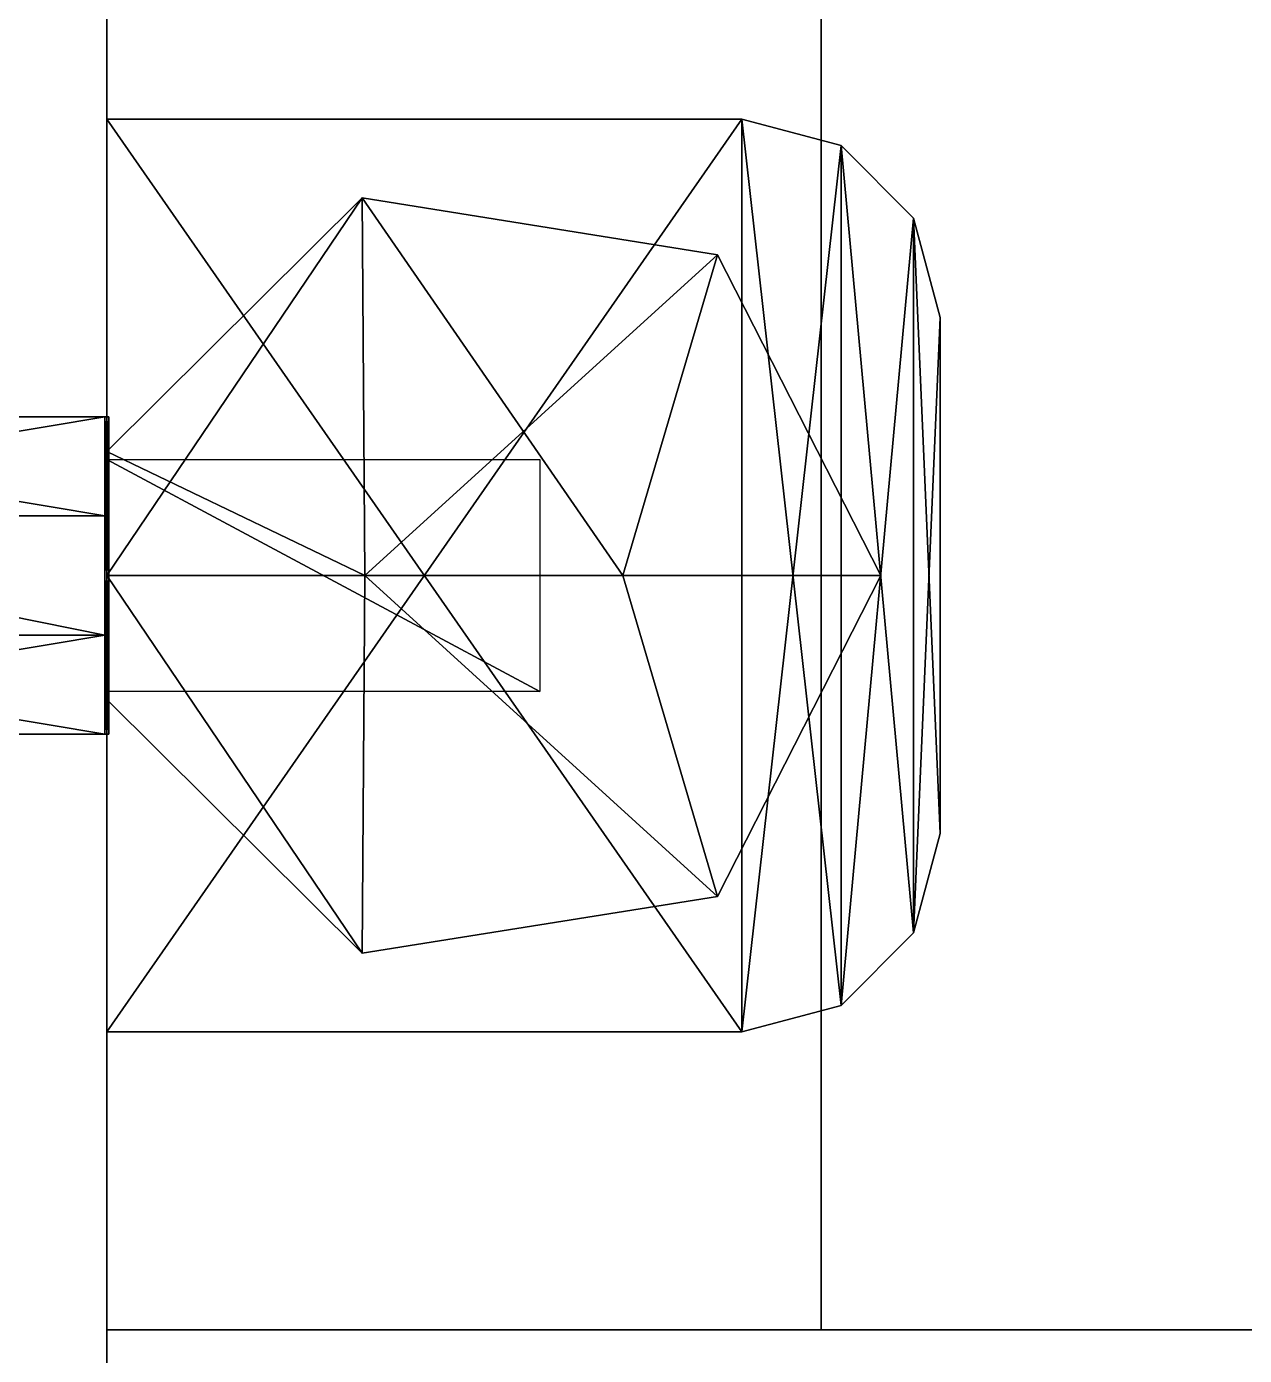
# Model space of a CAD drawing. Extents: x -100 to 2892, y -123 to 2616.
# Drawn here: x 474.98 to 505.67, y 2013.35 to 2046.83 of the extents above; entities that cross this region are included whole.
import ezdxf

# ---------------------------------------------------------------- set-up
doc = ezdxf.new("R2010")
doc.units = 0
for name, color, linetype in [('LAYER0', 7, 'CONTINUOUS'), ('LAYER103', 7, 'CONTINUOUS'), ('LAYER108', 7, 'CONTINUOUS'), ('LAYER109', 254, 'CONTINUOUS'), ('LAYER117', 7, 'CONTINUOUS'), ('LAYER122', 7, 'CONTINUOUS'), ('LAYER123', 254, 'CONTINUOUS'), ('LAYER252', 7, 'CONTINUOUS'), ('LAYER253', 7, 'CONTINUOUS'), ('LAYER90', 7, 'CONTINUOUS'), ('LAYER92', 7, 'CONTINUOUS'), ('LAYER97', 7, 'CONTINUOUS')]:
    doc.layers.add(name, color=color, linetype=linetype)

msp = doc.modelspace()

# ---------------------------------------------------------------- linework, layer by layer
at = {"layer": 'LAYER0', "invisible_edges": 1}
for points in [[(2892.49, 2616, -5), (-100, -100.32, -5), (-100, 2616, -5), (2892.49, 2616, -5)], [(-100, -100.32, -5), (2892.49, 2616, -5), (2892.49, -100.32, -5), (-100, -100.32, -5)], [(2892.49, -100.32), (-100, 2616), (-100, -100.32), (2892.49, -100.32)], [(-100, 2616), (2892.49, -100.32), (2892.49, 2616), (-100, 2616)]]:
    msp.add_3dface(points, dxfattribs=at)
at = {"layer": 'LAYER103', "invisible_edges": 1}
for points in [[(477, 2471.4, 866), (1264, 1996, 866), (1264, 2471.4, 866), (477, 2471.4, 866)], [(1264, 1996, 866), (477, 2471.4, 866), (477, 1996, 866), (1264, 1996, 866)], [(477, 2471.4, 866), (477, 1996, 848), (477, 1996, 866), (477, 2471.4, 866)], [(477, 1996, 848), (477, 2471.4, 866), (477, 2471.4, 848), (477, 1996, 848)], [(477, 1996, 848), (1264, 2471.4, 848), (1264, 1996, 848), (477, 1996, 848)], [(1264, 2471.4, 848), (477, 1996, 848), (477, 2471.4, 848), (1264, 2471.4, 848)]]:
    msp.add_3dface(points, dxfattribs=at)
at = {"layer": 'LAYER108'}
for points in [[(477, 2044.5, 846.01), (493, 2021.5, 846.01), (477, 2021.5, 846.01), (477, 2044.5, 846.01)], [(493, 2044.5, 846.01), (493, 2021.5, 846.01), (477, 2044.5, 846.01), (493, 2044.5, 846.01)], [(477, 2044.5, 848), (493, 2021.5, 848), (477, 2021.5, 848), (477, 2044.5, 848)], [(493, 2044.5, 848), (493, 2021.5, 848), (477, 2044.5, 848), (493, 2044.5, 848)], [(493, 2044.5, 848), (477, 2044.5, 846.01), (493, 2044.5, 846.01), (493, 2044.5, 848)], [(477, 2044.5, 848), (477, 2044.5, 846.01), (493, 2044.5, 848), (477, 2044.5, 848)], [(477, 2021.5, 846.01), (477, 2044.5, 848), (477, 2044.5, 846.01), (477, 2021.5, 846.01)], [(477, 2021.5, 848), (477, 2044.5, 848), (477, 2021.5, 846.01), (477, 2021.5, 848)], [(493, 2021.5, 846.01), (477, 2044.5, 846.01), (493, 2044.5, 846.01), (493, 2021.5, 846.01)], [(477, 2021.5, 846.01), (477, 2044.5, 846.01), (493, 2021.5, 846.01), (477, 2021.5, 846.01)], [(477, 2044.5, 846.01), (493, 2044.5, 848), (493, 2044.5, 846.01), (477, 2044.5, 846.01)], [(477, 2044.5, 848), (493, 2044.5, 848), (477, 2044.5, 846.01), (477, 2044.5, 848)], [(477, 2044.5, 846.01), (477, 2021.5, 848), (477, 2021.5, 846.01), (477, 2044.5, 846.01)], [(477, 2044.5, 848), (477, 2021.5, 848), (477, 2044.5, 846.01), (477, 2044.5, 848)], [(493, 2044.5, 848), (477, 2021.5, 848), (493, 2021.5, 848), (493, 2044.5, 848)], [(477, 2044.5, 848), (477, 2021.5, 848), (493, 2044.5, 848), (477, 2044.5, 848)], [(495.5, 2043.83, 846.01), (493, 2044.5, 848), (495.5, 2043.83, 848), (495.5, 2043.83, 846.01)], [(493, 2044.5, 846.01), (493, 2044.5, 848), (495.5, 2043.83, 846.01), (493, 2044.5, 846.01)], [(493, 2044.5, 846.01), (495.5, 2043.83, 846.01), (493, 2021.5, 846.01), (493, 2044.5, 846.01)], [(493, 2044.5, 848), (493, 2021.5, 848), (495.5, 2043.83, 848), (493, 2044.5, 848)], [(495.5, 2022.17, 846.01), (493, 2044.5, 846.01), (493, 2021.5, 846.01), (495.5, 2022.17, 846.01)], [(495.5, 2043.83, 846.01), (493, 2044.5, 846.01), (495.5, 2022.17, 846.01), (495.5, 2043.83, 846.01)], [(495.5, 2022.17, 848), (493, 2044.5, 848), (493, 2021.5, 848), (495.5, 2022.17, 848)], [(495.5, 2043.83, 848), (493, 2044.5, 848), (495.5, 2022.17, 848), (495.5, 2043.83, 848)], [(493, 2044.5, 846.01), (495.5, 2043.83, 848), (495.5, 2043.83, 846.01), (493, 2044.5, 846.01)], [(493, 2044.5, 848), (495.5, 2043.83, 848), (493, 2044.5, 846.01), (493, 2044.5, 848)], [(493, 2021.5, 846.01), (495.5, 2043.83, 846.01), (495.5, 2022.17, 846.01), (493, 2021.5, 846.01)], [(495.5, 2043.83, 848), (493, 2021.5, 848), (495.5, 2022.17, 848), (495.5, 2043.83, 848)], [(497.3301, 2042, 846.01), (495.5, 2043.83, 848), (497.3301, 2042, 848), (497.3301, 2042, 846.01)], [(495.5, 2043.83, 846.01), (495.5, 2043.83, 848), (497.3301, 2042, 846.01), (495.5, 2043.83, 846.01)], [(497.3301, 2024, 846.01), (495.5, 2043.83, 846.01), (497.3301, 2042, 846.01), (497.3301, 2024, 846.01)], [(495.5, 2022.17, 846.01), (495.5, 2043.83, 846.01), (497.3301, 2024, 846.01), (495.5, 2022.17, 846.01)], [(495.5, 2043.83, 848), (495.5, 2022.17, 848), (497.3301, 2042, 848), (495.5, 2043.83, 848)], [(497.3301, 2024, 846.01), (495.5, 2043.83, 846.01), (495.5, 2022.17, 846.01), (497.3301, 2024, 846.01)], [(497.3301, 2042, 846.01), (495.5, 2043.83, 846.01), (497.3301, 2024, 846.01), (497.3301, 2042, 846.01)], [(497.3301, 2024, 848), (495.5, 2043.83, 848), (495.5, 2022.17, 848), (497.3301, 2024, 848)], [(497.3301, 2042, 848), (495.5, 2043.83, 848), (497.3301, 2024, 848), (497.3301, 2042, 848)], [(495.5, 2043.83, 846.01), (497.3301, 2042, 848), (497.3301, 2042, 846.01), (495.5, 2043.83, 846.01)], [(495.5, 2043.83, 848), (497.3301, 2042, 848), (495.5, 2043.83, 846.01), (495.5, 2043.83, 848)], [(477, 2036.123, 862), (483.5, 2033, 862), (483.4314, 2042.518, 862), (477, 2036.123, 862)], [(483.4314, 2042.518, 848), (477, 2036.123, 862), (483.4314, 2042.518, 862), (483.4314, 2042.518, 848)], [(477, 2036.123, 848), (477, 2036.123, 862), (483.4314, 2042.518, 848), (477, 2036.123, 848)], [(483.4314, 2042.518, 848), (477, 2036.123, 862), (477, 2036.123, 848), (483.4314, 2042.518, 848)], [(483.4314, 2042.518, 862), (477, 2036.123, 862), (483.4314, 2042.518, 848), (483.4314, 2042.518, 862)], [(477, 2033, 862), (483.4314, 2042.518, 862), (483.5, 2033, 862), (477, 2033, 862)], [(477, 2036.123, 862), (483.4314, 2042.518, 862), (477, 2033, 862), (477, 2036.123, 862)], [(483.4314, 2042.518, 862), (490, 2033, 862), (492.387, 2041.083, 862), (483.4314, 2042.518, 862)], [(483.5, 2033, 862), (490, 2033, 862), (483.4314, 2042.518, 862), (483.5, 2033, 862)], [(492.387, 2041.083, 848), (483.4314, 2042.518, 862), (492.387, 2041.083, 862), (492.387, 2041.083, 848)], [(483.4314, 2042.518, 848), (483.4314, 2042.518, 862), (492.387, 2041.083, 848), (483.4314, 2042.518, 848)], [(492.387, 2041.083, 848), (483.4314, 2042.518, 862), (483.4314, 2042.518, 848), (492.387, 2041.083, 848)], [(492.387, 2041.083, 862), (483.4314, 2042.518, 862), (492.387, 2041.083, 848), (492.387, 2041.083, 862)], [(483.4314, 2042.518, 862), (492.387, 2041.083, 862), (483.5, 2033, 862), (483.4314, 2042.518, 862)], [(497.3301, 2042, 848), (495.5, 2022.17, 848), (497.3301, 2024, 848), (497.3301, 2042, 848)], [(498, 2039.5, 846.01), (497.3301, 2042, 848), (498, 2039.5, 848), (498, 2039.5, 846.01)], [(497.3301, 2042, 846.01), (497.3301, 2042, 848), (498, 2039.5, 846.01), (497.3301, 2042, 846.01)], [(498, 2026.5, 846.01), (497.3301, 2042, 846.01), (498, 2039.5, 846.01), (498, 2026.5, 846.01)], [(497.3301, 2024, 846.01), (497.3301, 2042, 846.01), (498, 2026.5, 846.01), (497.3301, 2024, 846.01)], [(497.3301, 2042, 848), (497.3301, 2024, 848), (498, 2039.5, 848), (497.3301, 2042, 848)], [(498, 2026.5, 846.01), (497.3301, 2042, 846.01), (497.3301, 2024, 846.01), (498, 2026.5, 846.01)], [(498, 2039.5, 846.01), (497.3301, 2042, 846.01), (498, 2026.5, 846.01), (498, 2039.5, 846.01)], [(498, 2026.5, 848), (497.3301, 2042, 848), (497.3301, 2024, 848), (498, 2026.5, 848)], [(498, 2039.5, 848), (497.3301, 2042, 848), (498, 2026.5, 848), (498, 2039.5, 848)], [(497.3301, 2042, 846.01), (498, 2039.5, 848), (498, 2039.5, 846.01), (497.3301, 2042, 846.01)], [(497.3301, 2042, 848), (498, 2039.5, 848), (497.3301, 2042, 846.01), (497.3301, 2042, 848)], [(483.5, 2033, 862), (492.387, 2041.083, 862), (490, 2033, 862), (483.5, 2033, 862)], [(492.387, 2041.083, 862), (490, 2033, 862), (496.5, 2033, 862), (492.387, 2041.083, 862)], [(492.387, 2041.083, 862), (496.5, 2033, 862), (490, 2033, 862), (492.387, 2041.083, 862)], [(496.5, 2033, 848), (492.387, 2041.083, 862), (496.5, 2033, 862), (496.5, 2033, 848)], [(492.387, 2041.083, 848), (492.387, 2041.083, 862), (496.5, 2033, 848), (492.387, 2041.083, 848)], [(496.5, 2033, 848), (492.387, 2041.083, 862), (492.387, 2041.083, 848), (496.5, 2033, 848)], [(496.5, 2033, 862), (492.387, 2041.083, 862), (496.5, 2033, 848), (496.5, 2033, 862)], [(498, 2039.5, 848), (497.3301, 2024, 848), (498, 2026.5, 848), (498, 2039.5, 848)], [(498, 2039.5, 848), (498, 2026.5, 846.01), (498, 2026.5, 848), (498, 2039.5, 848)], [(498, 2039.5, 846.01), (498, 2026.5, 846.01), (498, 2039.5, 848), (498, 2039.5, 846.01)], [(498, 2039.5, 846.01), (498, 2026.5, 848), (498, 2026.5, 846.01), (498, 2039.5, 846.01)], [(498, 2039.5, 848), (498, 2026.5, 848), (498, 2039.5, 846.01), (498, 2039.5, 848)], [(477, 2029.877, 862), (477, 2036.123, 848), (477, 2029.877, 848), (477, 2029.877, 862)], [(477, 2036.123, 862), (477, 2036.123, 848), (477, 2029.877, 862), (477, 2036.123, 862)], [(477, 2033, 862), (483.5, 2033, 862), (477, 2036.123, 862), (477, 2033, 862)], [(477, 2036.123, 848), (477, 2029.877, 862), (477, 2029.877, 848), (477, 2036.123, 848)], [(477, 2036.123, 862), (477, 2029.877, 862), (477, 2036.123, 848), (477, 2036.123, 862)], [(487.9084, 2030.08, 846), (477, 2035.92, 846), (487.9084, 2035.92, 846), (487.9084, 2030.08, 846)], [(477, 2030.08, 846), (477, 2035.92, 846), (487.9084, 2030.08, 846), (477, 2030.08, 846)], [(477, 2033, 862), (483.4314, 2023.482, 862), (483.5, 2033, 862), (477, 2033, 862)], [(477, 2029.877, 862), (483.4314, 2023.482, 862), (477, 2033, 862), (477, 2029.877, 862)], [(477, 2033, 862), (483.4314, 2023.482, 862), (483.5, 2033, 862), (477, 2033, 862)], [(477, 2029.877, 862), (483.4314, 2023.482, 862), (477, 2033, 862), (477, 2029.877, 862)], [(483.4314, 2023.482, 862), (492.387, 2024.917, 862), (483.5, 2033, 862), (483.4314, 2023.482, 862)], [(483.4314, 2023.482, 862), (492.387, 2024.917, 862), (483.5, 2033, 862), (483.4314, 2023.482, 862)], [(483.5, 2033, 862), (492.387, 2024.917, 862), (490, 2033, 862), (483.5, 2033, 862)], [(483.5, 2033, 862), (492.387, 2024.917, 862), (490, 2033, 862), (483.5, 2033, 862)], [(490, 2033, 862), (492.387, 2024.917, 862), (496.5, 2033, 862), (490, 2033, 862)], [(492.387, 2024.917, 862), (496.5, 2033, 862), (490, 2033, 862), (492.387, 2024.917, 862)], [(496.5, 2033, 862), (492.387, 2024.917, 848), (496.5, 2033, 848), (496.5, 2033, 862)], [(492.387, 2024.917, 862), (492.387, 2024.917, 848), (496.5, 2033, 862), (492.387, 2024.917, 862)], [(492.387, 2024.917, 848), (496.5, 2033, 862), (496.5, 2033, 848), (492.387, 2024.917, 848)], [(492.387, 2024.917, 862), (496.5, 2033, 862), (492.387, 2024.917, 848), (492.387, 2024.917, 862)], [(483.4314, 2023.482, 848), (477, 2029.877, 862), (477, 2029.877, 848), (483.4314, 2023.482, 848)], [(483.4314, 2023.482, 862), (477, 2029.877, 862), (483.4314, 2023.482, 848), (483.4314, 2023.482, 862)], [(477, 2029.877, 848), (483.4314, 2023.482, 862), (483.4314, 2023.482, 848), (477, 2029.877, 848)], [(477, 2029.877, 862), (483.4314, 2023.482, 862), (477, 2029.877, 848), (477, 2029.877, 862)], [(498, 2026.5, 848), (497.3301, 2024, 846.01), (498, 2026.5, 846.01), (498, 2026.5, 848)], [(497.3301, 2024, 848), (497.3301, 2024, 846.01), (498, 2026.5, 848), (497.3301, 2024, 848)], [(497.3301, 2024, 846.01), (498, 2026.5, 848), (498, 2026.5, 846.01), (497.3301, 2024, 846.01)], [(497.3301, 2024, 848), (498, 2026.5, 848), (497.3301, 2024, 846.01), (497.3301, 2024, 848)], [(492.387, 2024.917, 862), (483.4314, 2023.482, 848), (492.387, 2024.917, 848), (492.387, 2024.917, 862)], [(483.4314, 2023.482, 862), (483.4314, 2023.482, 848), (492.387, 2024.917, 862), (483.4314, 2023.482, 862)], [(483.4314, 2023.482, 848), (492.387, 2024.917, 862), (492.387, 2024.917, 848), (483.4314, 2023.482, 848)], [(483.4314, 2023.482, 862), (492.387, 2024.917, 862), (483.4314, 2023.482, 848), (483.4314, 2023.482, 862)], [(497.3301, 2024, 848), (495.5, 2022.17, 846.01), (497.3301, 2024, 846.01), (497.3301, 2024, 848)], [(495.5, 2022.17, 848), (495.5, 2022.17, 846.01), (497.3301, 2024, 848), (495.5, 2022.17, 848)], [(495.5, 2022.17, 846.01), (497.3301, 2024, 848), (497.3301, 2024, 846.01), (495.5, 2022.17, 846.01)], [(495.5, 2022.17, 848), (497.3301, 2024, 848), (495.5, 2022.17, 846.01), (495.5, 2022.17, 848)], [(495.5, 2022.17, 848), (493, 2021.5, 846.01), (495.5, 2022.17, 846.01), (495.5, 2022.17, 848)], [(493, 2021.5, 848), (493, 2021.5, 846.01), (495.5, 2022.17, 848), (493, 2021.5, 848)], [(493, 2021.5, 846.01), (495.5, 2022.17, 848), (495.5, 2022.17, 846.01), (493, 2021.5, 846.01)], [(493, 2021.5, 848), (495.5, 2022.17, 848), (493, 2021.5, 846.01), (493, 2021.5, 848)], [(493, 2021.5, 846.01), (477, 2021.5, 848), (477, 2021.5, 846.01), (493, 2021.5, 846.01)], [(493, 2021.5, 848), (477, 2021.5, 848), (493, 2021.5, 846.01), (493, 2021.5, 848)], [(477, 2021.5, 848), (493, 2021.5, 846.01), (493, 2021.5, 848), (477, 2021.5, 848)], [(477, 2021.5, 846.01), (493, 2021.5, 846.01), (477, 2021.5, 848), (477, 2021.5, 846.01)]]:
    msp.add_3dface(points, dxfattribs=at)
at = {"layer": 'LAYER109'}
for points in [[(476.95, 2034.5, 856.8301), (462.05, 2037, 853.5), (462.05, 2034.5, 856.8301), (476.95, 2034.5, 856.8301)], [(476.95, 2037, 853.5), (462.05, 2037, 853.5), (476.95, 2034.5, 856.8301), (476.95, 2037, 853.5)], [(476.95, 2037, 853.5), (462.05, 2034.5, 850.1699), (462.05, 2037, 853.5), (476.95, 2037, 853.5)], [(476.95, 2034.5, 850.1699), (462.05, 2034.5, 850.1699), (476.95, 2037, 853.5), (476.95, 2034.5, 850.1699)], [(477.05, 2034.5, 856.8301), (476.95, 2037, 853.5), (476.95, 2034.5, 856.8301), (477.05, 2034.5, 856.8301)], [(477.05, 2037, 853.5), (476.95, 2037, 853.5), (477.05, 2034.5, 856.8301), (477.05, 2037, 853.5)], [(477.05, 2037, 853.5), (476.95, 2034.5, 850.1699), (476.95, 2037, 853.5), (477.05, 2037, 853.5)], [(477.05, 2034.5, 850.1699), (476.95, 2034.5, 850.1699), (477.05, 2037, 853.5), (477.05, 2034.5, 850.1699)], [(476.95, 2037, 849.5), (477.05, 2029, 849.5), (476.95, 2029, 849.5), (476.95, 2037, 849.5)], [(477.05, 2037, 849.5), (477.05, 2029, 849.5), (476.95, 2037, 849.5), (477.05, 2037, 849.5)], [(476.95, 2029, 857.5), (477.05, 2037, 857.5), (476.95, 2037, 857.5), (476.95, 2029, 857.5)], [(477.05, 2029, 857.5), (477.05, 2037, 857.5), (476.95, 2029, 857.5), (477.05, 2029, 857.5)], [(476.95, 2037, 849.5), (477.05, 2037, 857.5), (477.05, 2037, 849.5), (476.95, 2037, 849.5)], [(476.95, 2037, 857.5), (477.05, 2037, 857.5), (476.95, 2037, 849.5), (476.95, 2037, 857.5)], [(476.95, 2037, 857.5), (476.95, 2029, 849.5), (476.95, 2029, 857.5), (476.95, 2037, 857.5)], [(476.95, 2037, 849.5), (476.95, 2029, 849.5), (476.95, 2037, 857.5), (476.95, 2037, 849.5)], [(477.05, 2029, 857.5), (477.05, 2037, 849.5), (477.05, 2037, 857.5), (477.05, 2029, 857.5)], [(477.05, 2029, 849.5), (477.05, 2037, 849.5), (477.05, 2029, 857.5), (477.05, 2029, 849.5)], [(462.05, 2034.5, 856.8301), (476.95, 2031.5, 856.8301), (476.95, 2034.5, 856.8301), (462.05, 2034.5, 856.8301)], [(462.05, 2031.5, 856.8301), (476.95, 2031.5, 856.8301), (462.05, 2034.5, 856.8301), (462.05, 2031.5, 856.8301)], [(462.05, 2034.5, 850.1699), (476.95, 2031.5, 850.1699), (462.05, 2031.5, 850.1699), (462.05, 2034.5, 850.1699)], [(476.95, 2034.5, 850.1699), (476.95, 2031.5, 850.1699), (462.05, 2034.5, 850.1699), (476.95, 2034.5, 850.1699)], [(477.05, 2034.5, 856.8301), (476.95, 2031.5, 856.8301), (477.05, 2031.5, 856.8301), (477.05, 2034.5, 856.8301)], [(476.95, 2034.5, 856.8301), (476.95, 2031.5, 856.8301), (477.05, 2034.5, 856.8301), (476.95, 2034.5, 856.8301)], [(476.95, 2034.5, 850.1699), (477.05, 2031.5, 850.1699), (476.95, 2031.5, 850.1699), (476.95, 2034.5, 850.1699)], [(477.05, 2034.5, 850.1699), (477.05, 2031.5, 850.1699), (476.95, 2034.5, 850.1699), (477.05, 2034.5, 850.1699)], [(462.05, 2031.5, 856.8301), (476.95, 2029, 853.5), (476.95, 2031.5, 856.8301), (462.05, 2031.5, 856.8301)], [(462.05, 2029, 853.5), (476.95, 2029, 853.5), (462.05, 2031.5, 856.8301), (462.05, 2029, 853.5)], [(462.05, 2029, 853.5), (476.95, 2031.5, 850.1699), (476.95, 2029, 853.5), (462.05, 2029, 853.5)], [(462.05, 2031.5, 850.1699), (476.95, 2031.5, 850.1699), (462.05, 2029, 853.5), (462.05, 2031.5, 850.1699)], [(476.95, 2031.5, 856.8301), (477.05, 2029, 853.5), (477.05, 2031.5, 856.8301), (476.95, 2031.5, 856.8301)], [(476.95, 2029, 853.5), (477.05, 2029, 853.5), (476.95, 2031.5, 856.8301), (476.95, 2029, 853.5)], [(476.95, 2029, 853.5), (477.05, 2031.5, 850.1699), (477.05, 2029, 853.5), (476.95, 2029, 853.5)], [(476.95, 2031.5, 850.1699), (477.05, 2031.5, 850.1699), (476.95, 2029, 853.5), (476.95, 2031.5, 850.1699)], [(476.95, 2029, 857.5), (477.05, 2029, 849.5), (477.05, 2029, 857.5), (476.95, 2029, 857.5)], [(476.95, 2029, 849.5), (477.05, 2029, 849.5), (476.95, 2029, 857.5), (476.95, 2029, 849.5)]]:
    msp.add_3dface(points, dxfattribs=at)
at = {"layer": 'LAYER117', "invisible_edges": 1}
for points in [[(477, 2471.4, 1984), (1264, 1996, 1984), (1264, 2471.4, 1984), (477, 2471.4, 1984)], [(1264, 1996, 1984), (477, 2471.4, 1984), (477, 1996, 1984), (1264, 1996, 1984)], [(477, 2471.4, 1984), (477, 1996, 1966), (477, 1996, 1984), (477, 2471.4, 1984)], [(477, 1996, 1966), (477, 2471.4, 1984), (477, 2471.4, 1966), (477, 1996, 1966)], [(477, 1996, 1966), (1264, 2471.4, 1966), (1264, 1996, 1966), (477, 1996, 1966)], [(1264, 2471.4, 1966), (477, 1996, 1966), (477, 2471.4, 1966), (1264, 2471.4, 1966)]]:
    msp.add_3dface(points, dxfattribs=at)
at = {"layer": 'LAYER122'}
for points in [[(477, 2044.5, 1964.01), (493, 2021.5, 1964.01), (477, 2021.5, 1964.01), (477, 2044.5, 1964.01)], [(493, 2044.5, 1964.01), (493, 2021.5, 1964.01), (477, 2044.5, 1964.01), (493, 2044.5, 1964.01)], [(477, 2044.5, 1966), (493, 2021.5, 1966), (477, 2021.5, 1966), (477, 2044.5, 1966)], [(493, 2044.5, 1966), (493, 2021.5, 1966), (477, 2044.5, 1966), (493, 2044.5, 1966)], [(493, 2044.5, 1966), (477, 2044.5, 1964.01), (493, 2044.5, 1964.01), (493, 2044.5, 1966)], [(477, 2044.5, 1966), (477, 2044.5, 1964.01), (493, 2044.5, 1966), (477, 2044.5, 1966)], [(477, 2021.5, 1964.01), (477, 2044.5, 1966), (477, 2044.5, 1964.01), (477, 2021.5, 1964.01)], [(477, 2021.5, 1966), (477, 2044.5, 1966), (477, 2021.5, 1964.01), (477, 2021.5, 1966)], [(493, 2021.5, 1964.01), (477, 2044.5, 1964.01), (493, 2044.5, 1964.01), (493, 2021.5, 1964.01)], [(477, 2021.5, 1964.01), (477, 2044.5, 1964.01), (493, 2021.5, 1964.01), (477, 2021.5, 1964.01)], [(477, 2044.5, 1964.01), (493, 2044.5, 1966), (493, 2044.5, 1964.01), (477, 2044.5, 1964.01)], [(477, 2044.5, 1966), (493, 2044.5, 1966), (477, 2044.5, 1964.01), (477, 2044.5, 1966)], [(477, 2044.5, 1964.01), (477, 2021.5, 1966), (477, 2021.5, 1964.01), (477, 2044.5, 1964.01)], [(477, 2044.5, 1966), (477, 2021.5, 1966), (477, 2044.5, 1964.01), (477, 2044.5, 1966)], [(493, 2044.5, 1966), (477, 2021.5, 1966), (493, 2021.5, 1966), (493, 2044.5, 1966)], [(477, 2044.5, 1966), (477, 2021.5, 1966), (493, 2044.5, 1966), (477, 2044.5, 1966)], [(495.5, 2043.83, 1964.01), (493, 2044.5, 1966), (495.5, 2043.83, 1966), (495.5, 2043.83, 1964.01)], [(493, 2044.5, 1964.01), (493, 2044.5, 1966), (495.5, 2043.83, 1964.01), (493, 2044.5, 1964.01)], [(493, 2044.5, 1964.01), (495.5, 2043.83, 1964.01), (493, 2021.5, 1964.01), (493, 2044.5, 1964.01)], [(493, 2044.5, 1966), (493, 2021.5, 1966), (495.5, 2043.83, 1966), (493, 2044.5, 1966)], [(495.5, 2022.17, 1964.01), (493, 2044.5, 1964.01), (493, 2021.5, 1964.01), (495.5, 2022.17, 1964.01)], [(495.5, 2043.83, 1964.01), (493, 2044.5, 1964.01), (495.5, 2022.17, 1964.01), (495.5, 2043.83, 1964.01)], [(495.5, 2022.17, 1966), (493, 2044.5, 1966), (493, 2021.5, 1966), (495.5, 2022.17, 1966)], [(495.5, 2043.83, 1966), (493, 2044.5, 1966), (495.5, 2022.17, 1966), (495.5, 2043.83, 1966)], [(493, 2044.5, 1964.01), (495.5, 2043.83, 1966), (495.5, 2043.83, 1964.01), (493, 2044.5, 1964.01)], [(493, 2044.5, 1966), (495.5, 2043.83, 1966), (493, 2044.5, 1964.01), (493, 2044.5, 1966)], [(493, 2021.5, 1964.01), (495.5, 2043.83, 1964.01), (495.5, 2022.17, 1964.01), (493, 2021.5, 1964.01)], [(495.5, 2043.83, 1966), (493, 2021.5, 1966), (495.5, 2022.17, 1966), (495.5, 2043.83, 1966)], [(497.3301, 2042, 1964.01), (495.5, 2043.83, 1966), (497.3301, 2042, 1966), (497.3301, 2042, 1964.01)], [(495.5, 2043.83, 1964.01), (495.5, 2043.83, 1966), (497.3301, 2042, 1964.01), (495.5, 2043.83, 1964.01)], [(497.3301, 2024, 1964.01), (495.5, 2043.83, 1964.01), (497.3301, 2042, 1964.01), (497.3301, 2024, 1964.01)], [(495.5, 2022.17, 1964.01), (495.5, 2043.83, 1964.01), (497.3301, 2024, 1964.01), (495.5, 2022.17, 1964.01)], [(495.5, 2043.83, 1966), (495.5, 2022.17, 1966), (497.3301, 2042, 1966), (495.5, 2043.83, 1966)], [(497.3301, 2024, 1964.01), (495.5, 2043.83, 1964.01), (495.5, 2022.17, 1964.01), (497.3301, 2024, 1964.01)], [(497.3301, 2042, 1964.01), (495.5, 2043.83, 1964.01), (497.3301, 2024, 1964.01), (497.3301, 2042, 1964.01)], [(497.3301, 2024, 1966), (495.5, 2043.83, 1966), (495.5, 2022.17, 1966), (497.3301, 2024, 1966)], [(497.3301, 2042, 1966), (495.5, 2043.83, 1966), (497.3301, 2024, 1966), (497.3301, 2042, 1966)], [(495.5, 2043.83, 1964.01), (497.3301, 2042, 1966), (497.3301, 2042, 1964.01), (495.5, 2043.83, 1964.01)], [(495.5, 2043.83, 1966), (497.3301, 2042, 1966), (495.5, 2043.83, 1964.01), (495.5, 2043.83, 1966)], [(477, 2036.123, 1980), (483.5, 2033, 1980), (483.4314, 2042.518, 1980), (477, 2036.123, 1980)], [(483.4314, 2042.518, 1966), (477, 2036.123, 1980), (483.4314, 2042.518, 1980), (483.4314, 2042.518, 1966)], [(477, 2036.123, 1966), (477, 2036.123, 1980), (483.4314, 2042.518, 1966), (477, 2036.123, 1966)], [(483.4314, 2042.518, 1966), (477, 2036.123, 1980), (477, 2036.123, 1966), (483.4314, 2042.518, 1966)], [(483.4314, 2042.518, 1980), (477, 2036.123, 1980), (483.4314, 2042.518, 1966), (483.4314, 2042.518, 1980)], [(477, 2033, 1980), (483.4314, 2042.518, 1980), (483.5, 2033, 1980), (477, 2033, 1980)], [(477, 2036.123, 1980), (483.4314, 2042.518, 1980), (477, 2033, 1980), (477, 2036.123, 1980)], [(483.4314, 2042.518, 1980), (490, 2033, 1980), (492.387, 2041.083, 1980), (483.4314, 2042.518, 1980)], [(483.5, 2033, 1980), (490, 2033, 1980), (483.4314, 2042.518, 1980), (483.5, 2033, 1980)], [(492.387, 2041.083, 1966), (483.4314, 2042.518, 1980), (492.387, 2041.083, 1980), (492.387, 2041.083, 1966)], [(483.4314, 2042.518, 1966), (483.4314, 2042.518, 1980), (492.387, 2041.083, 1966), (483.4314, 2042.518, 1966)], [(492.387, 2041.083, 1966), (483.4314, 2042.518, 1980), (483.4314, 2042.518, 1966), (492.387, 2041.083, 1966)], [(492.387, 2041.083, 1980), (483.4314, 2042.518, 1980), (492.387, 2041.083, 1966), (492.387, 2041.083, 1980)], [(483.4314, 2042.518, 1980), (492.387, 2041.083, 1980), (483.5, 2033, 1980), (483.4314, 2042.518, 1980)], [(497.3301, 2042, 1966), (495.5, 2022.17, 1966), (497.3301, 2024, 1966), (497.3301, 2042, 1966)], [(498, 2039.5, 1964.01), (497.3301, 2042, 1966), (498, 2039.5, 1966), (498, 2039.5, 1964.01)], [(497.3301, 2042, 1964.01), (497.3301, 2042, 1966), (498, 2039.5, 1964.01), (497.3301, 2042, 1964.01)], [(498, 2026.5, 1964.01), (497.3301, 2042, 1964.01), (498, 2039.5, 1964.01), (498, 2026.5, 1964.01)], [(497.3301, 2024, 1964.01), (497.3301, 2042, 1964.01), (498, 2026.5, 1964.01), (497.3301, 2024, 1964.01)], [(497.3301, 2042, 1966), (497.3301, 2024, 1966), (498, 2039.5, 1966), (497.3301, 2042, 1966)], [(498, 2026.5, 1964.01), (497.3301, 2042, 1964.01), (497.3301, 2024, 1964.01), (498, 2026.5, 1964.01)], [(498, 2039.5, 1964.01), (497.3301, 2042, 1964.01), (498, 2026.5, 1964.01), (498, 2039.5, 1964.01)], [(498, 2026.5, 1966), (497.3301, 2042, 1966), (497.3301, 2024, 1966), (498, 2026.5, 1966)], [(498, 2039.5, 1966), (497.3301, 2042, 1966), (498, 2026.5, 1966), (498, 2039.5, 1966)], [(497.3301, 2042, 1964.01), (498, 2039.5, 1966), (498, 2039.5, 1964.01), (497.3301, 2042, 1964.01)], [(497.3301, 2042, 1966), (498, 2039.5, 1966), (497.3301, 2042, 1964.01), (497.3301, 2042, 1966)], [(483.5, 2033, 1980), (492.387, 2041.083, 1980), (490, 2033, 1980), (483.5, 2033, 1980)], [(492.387, 2041.083, 1980), (490, 2033, 1980), (496.5, 2033, 1980), (492.387, 2041.083, 1980)], [(492.387, 2041.083, 1980), (496.5, 2033, 1980), (490, 2033, 1980), (492.387, 2041.083, 1980)], [(496.5, 2033, 1966), (492.387, 2041.083, 1980), (496.5, 2033, 1980), (496.5, 2033, 1966)], [(492.387, 2041.083, 1966), (492.387, 2041.083, 1980), (496.5, 2033, 1966), (492.387, 2041.083, 1966)], [(496.5, 2033, 1966), (492.387, 2041.083, 1980), (492.387, 2041.083, 1966), (496.5, 2033, 1966)], [(496.5, 2033, 1980), (492.387, 2041.083, 1980), (496.5, 2033, 1966), (496.5, 2033, 1980)], [(498, 2039.5, 1966), (497.3301, 2024, 1966), (498, 2026.5, 1966), (498, 2039.5, 1966)], [(498, 2039.5, 1966), (498, 2026.5, 1964.01), (498, 2026.5, 1966), (498, 2039.5, 1966)], [(498, 2039.5, 1964.01), (498, 2026.5, 1964.01), (498, 2039.5, 1966), (498, 2039.5, 1964.01)], [(498, 2039.5, 1964.01), (498, 2026.5, 1966), (498, 2026.5, 1964.01), (498, 2039.5, 1964.01)], [(498, 2039.5, 1966), (498, 2026.5, 1966), (498, 2039.5, 1964.01), (498, 2039.5, 1966)], [(477, 2029.877, 1980), (477, 2036.123, 1966), (477, 2029.877, 1966), (477, 2029.877, 1980)], [(477, 2036.123, 1980), (477, 2036.123, 1966), (477, 2029.877, 1980), (477, 2036.123, 1980)], [(477, 2033, 1980), (483.5, 2033, 1980), (477, 2036.123, 1980), (477, 2033, 1980)], [(477, 2036.123, 1966), (477, 2029.877, 1980), (477, 2029.877, 1966), (477, 2036.123, 1966)], [(477, 2036.123, 1980), (477, 2029.877, 1980), (477, 2036.123, 1966), (477, 2036.123, 1980)], [(487.9084, 2030.08, 1964), (477, 2035.92, 1964), (487.9084, 2035.92, 1964), (487.9084, 2030.08, 1964)], [(477, 2030.08, 1964), (477, 2035.92, 1964), (487.9084, 2030.08, 1964), (477, 2030.08, 1964)], [(477, 2033, 1980), (483.4314, 2023.482, 1980), (483.5, 2033, 1980), (477, 2033, 1980)], [(477, 2029.877, 1980), (483.4314, 2023.482, 1980), (477, 2033, 1980), (477, 2029.877, 1980)], [(477, 2033, 1980), (483.4314, 2023.482, 1980), (483.5, 2033, 1980), (477, 2033, 1980)], [(477, 2029.877, 1980), (483.4314, 2023.482, 1980), (477, 2033, 1980), (477, 2029.877, 1980)], [(483.4314, 2023.482, 1980), (492.387, 2024.917, 1980), (483.5, 2033, 1980), (483.4314, 2023.482, 1980)], [(483.4314, 2023.482, 1980), (492.387, 2024.917, 1980), (483.5, 2033, 1980), (483.4314, 2023.482, 1980)], [(483.5, 2033, 1980), (492.387, 2024.917, 1980), (490, 2033, 1980), (483.5, 2033, 1980)], [(483.5, 2033, 1980), (492.387, 2024.917, 1980), (490, 2033, 1980), (483.5, 2033, 1980)], [(490, 2033, 1980), (492.387, 2024.917, 1980), (496.5, 2033, 1980), (490, 2033, 1980)], [(492.387, 2024.917, 1980), (496.5, 2033, 1980), (490, 2033, 1980), (492.387, 2024.917, 1980)], [(496.5, 2033, 1980), (492.387, 2024.917, 1966), (496.5, 2033, 1966), (496.5, 2033, 1980)], [(492.387, 2024.917, 1980), (492.387, 2024.917, 1966), (496.5, 2033, 1980), (492.387, 2024.917, 1980)], [(492.387, 2024.917, 1966), (496.5, 2033, 1980), (496.5, 2033, 1966), (492.387, 2024.917, 1966)], [(492.387, 2024.917, 1980), (496.5, 2033, 1980), (492.387, 2024.917, 1966), (492.387, 2024.917, 1980)], [(483.4314, 2023.482, 1966), (477, 2029.877, 1980), (477, 2029.877, 1966), (483.4314, 2023.482, 1966)], [(483.4314, 2023.482, 1980), (477, 2029.877, 1980), (483.4314, 2023.482, 1966), (483.4314, 2023.482, 1980)], [(477, 2029.877, 1966), (483.4314, 2023.482, 1980), (483.4314, 2023.482, 1966), (477, 2029.877, 1966)], [(477, 2029.877, 1980), (483.4314, 2023.482, 1980), (477, 2029.877, 1966), (477, 2029.877, 1980)], [(498, 2026.5, 1966), (497.3301, 2024, 1964.01), (498, 2026.5, 1964.01), (498, 2026.5, 1966)], [(497.3301, 2024, 1966), (497.3301, 2024, 1964.01), (498, 2026.5, 1966), (497.3301, 2024, 1966)], [(497.3301, 2024, 1964.01), (498, 2026.5, 1966), (498, 2026.5, 1964.01), (497.3301, 2024, 1964.01)], [(497.3301, 2024, 1966), (498, 2026.5, 1966), (497.3301, 2024, 1964.01), (497.3301, 2024, 1966)], [(492.387, 2024.917, 1980), (483.4314, 2023.482, 1966), (492.387, 2024.917, 1966), (492.387, 2024.917, 1980)], [(483.4314, 2023.482, 1980), (483.4314, 2023.482, 1966), (492.387, 2024.917, 1980), (483.4314, 2023.482, 1980)], [(483.4314, 2023.482, 1966), (492.387, 2024.917, 1980), (492.387, 2024.917, 1966), (483.4314, 2023.482, 1966)], [(483.4314, 2023.482, 1980), (492.387, 2024.917, 1980), (483.4314, 2023.482, 1966), (483.4314, 2023.482, 1980)], [(497.3301, 2024, 1966), (495.5, 2022.17, 1964.01), (497.3301, 2024, 1964.01), (497.3301, 2024, 1966)], [(495.5, 2022.17, 1966), (495.5, 2022.17, 1964.01), (497.3301, 2024, 1966), (495.5, 2022.17, 1966)], [(495.5, 2022.17, 1964.01), (497.3301, 2024, 1966), (497.3301, 2024, 1964.01), (495.5, 2022.17, 1964.01)], [(495.5, 2022.17, 1966), (497.3301, 2024, 1966), (495.5, 2022.17, 1964.01), (495.5, 2022.17, 1966)], [(495.5, 2022.17, 1966), (493, 2021.5, 1964.01), (495.5, 2022.17, 1964.01), (495.5, 2022.17, 1966)], [(493, 2021.5, 1966), (493, 2021.5, 1964.01), (495.5, 2022.17, 1966), (493, 2021.5, 1966)], [(493, 2021.5, 1964.01), (495.5, 2022.17, 1966), (495.5, 2022.17, 1964.01), (493, 2021.5, 1964.01)], [(493, 2021.5, 1966), (495.5, 2022.17, 1966), (493, 2021.5, 1964.01), (493, 2021.5, 1966)], [(493, 2021.5, 1964.01), (477, 2021.5, 1966), (477, 2021.5, 1964.01), (493, 2021.5, 1964.01)], [(493, 2021.5, 1966), (477, 2021.5, 1966), (493, 2021.5, 1964.01), (493, 2021.5, 1966)], [(477, 2021.5, 1966), (493, 2021.5, 1964.01), (493, 2021.5, 1966), (477, 2021.5, 1966)], [(477, 2021.5, 1964.01), (493, 2021.5, 1964.01), (477, 2021.5, 1966), (477, 2021.5, 1964.01)]]:
    msp.add_3dface(points, dxfattribs=at)
at = {"layer": 'LAYER123'}
for points in [[(476.95, 2034.5, 1974.83), (462.05, 2037, 1971.5), (462.05, 2034.5, 1974.83), (476.95, 2034.5, 1974.83)], [(476.95, 2037, 1971.5), (462.05, 2037, 1971.5), (476.95, 2034.5, 1974.83), (476.95, 2037, 1971.5)], [(476.95, 2037, 1971.5), (462.05, 2034.5, 1968.17), (462.05, 2037, 1971.5), (476.95, 2037, 1971.5)], [(476.95, 2034.5, 1968.17), (462.05, 2034.5, 1968.17), (476.95, 2037, 1971.5), (476.95, 2034.5, 1968.17)], [(477.05, 2034.5, 1974.83), (476.95, 2037, 1971.5), (476.95, 2034.5, 1974.83), (477.05, 2034.5, 1974.83)], [(477.05, 2037, 1971.5), (476.95, 2037, 1971.5), (477.05, 2034.5, 1974.83), (477.05, 2037, 1971.5)], [(477.05, 2037, 1971.5), (476.95, 2034.5, 1968.17), (476.95, 2037, 1971.5), (477.05, 2037, 1971.5)], [(477.05, 2034.5, 1968.17), (476.95, 2034.5, 1968.17), (477.05, 2037, 1971.5), (477.05, 2034.5, 1968.17)], [(476.95, 2037, 1967.5), (477.05, 2029, 1967.5), (476.95, 2029, 1967.5), (476.95, 2037, 1967.5)], [(477.05, 2037, 1967.5), (477.05, 2029, 1967.5), (476.95, 2037, 1967.5), (477.05, 2037, 1967.5)], [(476.95, 2029, 1975.5), (477.05, 2037, 1975.5), (476.95, 2037, 1975.5), (476.95, 2029, 1975.5)], [(477.05, 2029, 1975.5), (477.05, 2037, 1975.5), (476.95, 2029, 1975.5), (477.05, 2029, 1975.5)], [(476.95, 2037, 1967.5), (477.05, 2037, 1975.5), (477.05, 2037, 1967.5), (476.95, 2037, 1967.5)], [(476.95, 2037, 1975.5), (477.05, 2037, 1975.5), (476.95, 2037, 1967.5), (476.95, 2037, 1975.5)], [(476.95, 2037, 1975.5), (476.95, 2029, 1967.5), (476.95, 2029, 1975.5), (476.95, 2037, 1975.5)], [(476.95, 2037, 1967.5), (476.95, 2029, 1967.5), (476.95, 2037, 1975.5), (476.95, 2037, 1967.5)], [(477.05, 2029, 1975.5), (477.05, 2037, 1967.5), (477.05, 2037, 1975.5), (477.05, 2029, 1975.5)], [(477.05, 2029, 1967.5), (477.05, 2037, 1967.5), (477.05, 2029, 1975.5), (477.05, 2029, 1967.5)], [(462.05, 2034.5, 1974.83), (476.95, 2031.5, 1974.83), (476.95, 2034.5, 1974.83), (462.05, 2034.5, 1974.83)], [(462.05, 2031.5, 1974.83), (476.95, 2031.5, 1974.83), (462.05, 2034.5, 1974.83), (462.05, 2031.5, 1974.83)], [(462.05, 2034.5, 1968.17), (476.95, 2031.5, 1968.17), (462.05, 2031.5, 1968.17), (462.05, 2034.5, 1968.17)], [(476.95, 2034.5, 1968.17), (476.95, 2031.5, 1968.17), (462.05, 2034.5, 1968.17), (476.95, 2034.5, 1968.17)], [(477.05, 2034.5, 1974.83), (476.95, 2031.5, 1974.83), (477.05, 2031.5, 1974.83), (477.05, 2034.5, 1974.83)], [(476.95, 2034.5, 1974.83), (476.95, 2031.5, 1974.83), (477.05, 2034.5, 1974.83), (476.95, 2034.5, 1974.83)], [(476.95, 2034.5, 1968.17), (477.05, 2031.5, 1968.17), (476.95, 2031.5, 1968.17), (476.95, 2034.5, 1968.17)], [(477.05, 2034.5, 1968.17), (477.05, 2031.5, 1968.17), (476.95, 2034.5, 1968.17), (477.05, 2034.5, 1968.17)], [(462.05, 2031.5, 1974.83), (476.95, 2029, 1971.5), (476.95, 2031.5, 1974.83), (462.05, 2031.5, 1974.83)], [(462.05, 2029, 1971.5), (476.95, 2029, 1971.5), (462.05, 2031.5, 1974.83), (462.05, 2029, 1971.5)], [(462.05, 2029, 1971.5), (476.95, 2031.5, 1968.17), (476.95, 2029, 1971.5), (462.05, 2029, 1971.5)], [(462.05, 2031.5, 1968.17), (476.95, 2031.5, 1968.17), (462.05, 2029, 1971.5), (462.05, 2031.5, 1968.17)], [(476.95, 2031.5, 1974.83), (477.05, 2029, 1971.5), (477.05, 2031.5, 1974.83), (476.95, 2031.5, 1974.83)], [(476.95, 2029, 1971.5), (477.05, 2029, 1971.5), (476.95, 2031.5, 1974.83), (476.95, 2029, 1971.5)], [(476.95, 2029, 1971.5), (477.05, 2031.5, 1968.17), (477.05, 2029, 1971.5), (476.95, 2029, 1971.5)], [(476.95, 2031.5, 1968.17), (477.05, 2031.5, 1968.17), (476.95, 2029, 1971.5), (476.95, 2031.5, 1968.17)], [(476.95, 2029, 1975.5), (477.05, 2029, 1967.5), (477.05, 2029, 1975.5), (476.95, 2029, 1975.5)], [(476.95, 2029, 1967.5), (477.05, 2029, 1967.5), (476.95, 2029, 1975.5), (476.95, 2029, 1967.5)]]:
    msp.add_3dface(points, dxfattribs=at)
at = {"layer": 'LAYER252', "invisible_edges": 1}
for points in [[(495, 2414, 98), (495, 2014, 848), (495, 2414, 848), (495, 2414, 98)], [(495, 2014, 848), (495, 2414, 98), (495, 2014, 98), (495, 2014, 848)], [(513, 2414, 848), (495, 2014, 848), (513, 2014, 848), (513, 2414, 848)], [(495, 2014, 848), (513, 2414, 848), (495, 2414, 848), (495, 2014, 848)], [(495, 2414, 98), (513, 2014, 98), (495, 2014, 98), (495, 2414, 98)], [(513, 2014, 98), (495, 2414, 98), (513, 2414, 98), (513, 2014, 98)], [(513, 2014, 98), (495, 2014, 848), (495, 2014, 98), (513, 2014, 98)], [(495, 2014, 848), (513, 2014, 98), (513, 2014, 848), (495, 2014, 848)]]:
    msp.add_3dface(points, dxfattribs=at)
at = {"layer": 'LAYER253', "invisible_edges": 1}
for points in [[(477, 2094, 98), (477, 2014, 848), (477, 2094, 848), (477, 2094, 98)], [(477, 2014, 848), (477, 2094, 98), (477, 2014, 98), (477, 2014, 848)], [(495, 2094, 848), (477, 2014, 848), (495, 2014, 848), (495, 2094, 848)], [(477, 2014, 848), (495, 2094, 848), (477, 2094, 848), (477, 2014, 848)], [(477, 2094, 98), (495, 2014, 98), (477, 2014, 98), (477, 2094, 98)], [(495, 2014, 98), (477, 2094, 98), (495, 2094, 98), (495, 2014, 98)], [(495, 2014, 98), (495, 2094, 848), (495, 2014, 848), (495, 2014, 98)], [(495, 2094, 848), (495, 2014, 98), (495, 2094, 98), (495, 2094, 848)], [(495, 2014, 98), (477, 2014, 848), (477, 2014, 98), (495, 2014, 98)], [(477, 2014, 848), (495, 2014, 98), (495, 2014, 848), (477, 2014, 848)]]:
    msp.add_3dface(points, dxfattribs=at)
at = {"layer": 'LAYER90', "invisible_edges": 1}
for points in [[(459, 2496), (477, 1936), (459, 1936), (459, 2496)], [(477, 1936), (459, 2496), (477, 2496), (477, 1936)], [(477, 2496, 2540), (459, 1936, 2540), (477, 1936, 2540), (477, 2496, 2540)], [(459, 1936, 2540), (477, 2496, 2540), (459, 2496, 2540), (459, 1936, 2540)], [(477, 2496, 2540), (477, 1936), (477, 2496), (477, 2496, 2540)], [(477, 1936), (477, 2496, 2540), (477, 1936, 2540), (477, 1936)]]:
    msp.add_3dface(points, dxfattribs=at)
at = {"layer": 'LAYER92', "invisible_edges": 1}
for points in [[(1264, 2496, 80), (477, 1936, 80), (477, 2496, 80), (1264, 2496, 80)], [(477, 1936, 80), (1264, 2496, 80), (1264, 1936, 80), (477, 1936, 80)], [(477, 2496, 98), (477, 1936, 80), (477, 1936, 98), (477, 2496, 98)], [(477, 1936, 80), (477, 2496, 98), (477, 2496, 80), (477, 1936, 80)], [(1264, 1936, 98), (477, 2496, 98), (477, 1936, 98), (1264, 1936, 98)], [(477, 2496, 98), (1264, 1936, 98), (1264, 2496, 98), (477, 2496, 98)]]:
    msp.add_3dface(points, dxfattribs=at)
at = {"layer": 'LAYER97', "invisible_edges": 1}
for points in [[(477, 2496, 2539), (1264, 1936, 2539), (1264, 2496, 2539), (477, 2496, 2539)], [(1264, 1936, 2539), (477, 2496, 2539), (477, 1936, 2539), (1264, 1936, 2539)], [(477, 2496, 2539), (477, 1936, 2521), (477, 1936, 2539), (477, 2496, 2539)], [(477, 1936, 2521), (477, 2496, 2539), (477, 2496, 2521), (477, 1936, 2521)], [(477, 1936, 2521), (1264, 2496, 2521), (1264, 1936, 2521), (477, 1936, 2521)], [(1264, 2496, 2521), (477, 1936, 2521), (477, 2496, 2521), (1264, 2496, 2521)]]:
    msp.add_3dface(points, dxfattribs=at)

doc.saveas('drawing.dxf')
